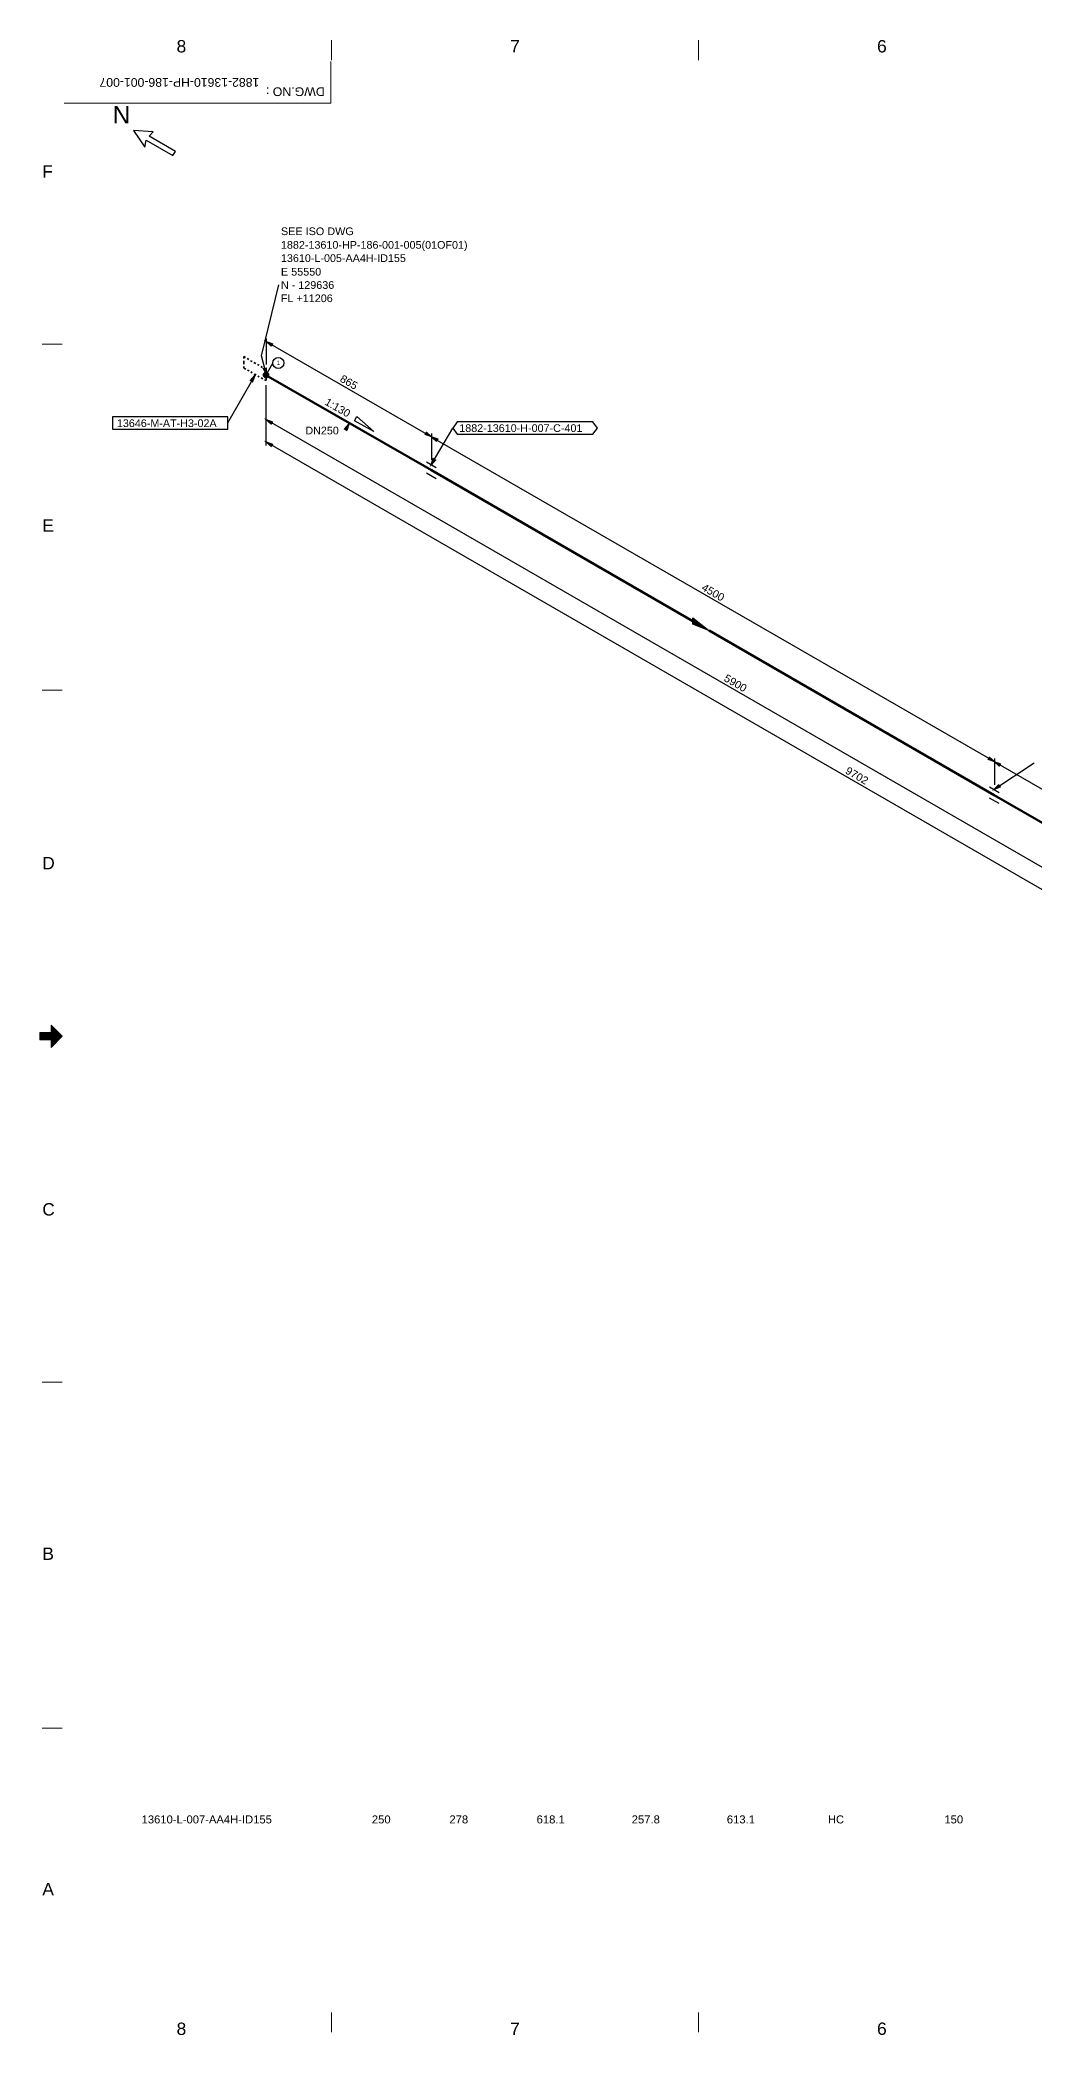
# Model space of a CAD drawing. Header units: inches. Extents: x 18 to 823, y 11 to 584.
# Drawn here: x 18 to 303, y 11 to 583 of the extents above; entities that cross this region are included whole.
import ezdxf
from ezdxf.enums import TextEntityAlignment as Align
from ezdxf.xclip import XClip

# ---------------------------------------------------------------- set-up
doc = ezdxf.new("R2010")
doc.units = ezdxf.units.IN
doc.header["$MEASUREMENT"] = 0
doc.header["$XCLIPFRAME"] = 0
for name, color, linetype in [('1882-13610-HP-186-001-007(01OF02)_MODEL-EMBED 1_DWG$0$Default', 7, 'Continuous'), ('BG 0 -1', 7, 'Continuous'), ('DIMLINES', 7, 'Continuous'), ('DIMTEXT', 7, 'Continuous'), ('FITTINGS', 7, 'Continuous'), ('FRAME', 7, 'Continuous'), ('ISOTEXT', 7, 'Continuous'), ('PIPE', 7, 'Continuous'), ('WELDS', 7, 'Continuous')]:
    doc.layers.add(name, color=color, linetype=linetype)
doc.styles.add('1882-13610-HP-186-001-007(01OF02)_MODEL-EMBED 1_DWG$0$Arial', font='arial.ttf')
doc.styles.add('Arial', font='arial.ttf')

# ---------------------------------------------------------------- blocks, each defined once
blk = doc.blocks.new('1882-13610-HP-186-001-007(01OF02)_MODEL-EMBED 1_DWG')
at = {"layer": '1882-13610-HP-186-001-007(01OF02)_MODEL-EMBED 1_DWG$0$Default', "color": 4, "style": '1882-13610-HP-186-001-007(01OF02)_MODEL-EMBED 1_DWG$0$Arial'}
for s, width, p in [('13610-L-007-AA4H-ID155', 1.002891, (0.84302, -0.115628)), ('250', 1.008516, (3.43979, -0.115628)), ('278', 1.008516, (4.31479, -0.115628)), ('618.1 ', 1.008516, (5.29826, -0.115628)), ('257.8 ', 1.008516, (6.371177, -0.115628)), ('613.1 ', 1.008516, (7.444094, -0.115628)), ('HC', 0.992063, (8.5857, -0.115628)), ('150', 1.008516, (9.898125, -0.115628)), ('1882-13000-HM-105-007', 1.00296, (11.607138, -0.115628)), ('Steam', 1.013128, (14.590457, -0.115628))]:
    blk.add_text(s, height=0.090278, dxfattribs=dict(at, width=width)).set_placement(p, align=Align.TOP_LEFT)

msp = doc.modelspace()

# ---------------------------------------------------------------- hatches: boundary and pattern name
at = {"layer": 'DIMLINES', "linetype": 'Continuous'}
for points in [[(84.76, 495.88), (82.92, 496.52), (84.36, 495.24)], [(84.76, 473.48), (82.92, 474.12), (84.36, 472.84)], [(128.52, 469.88), (130.36, 469.24), (128.92, 470.52)], [(132.12, 468.6), (130.28, 469.24), (131.72, 467.96)], [(84.76, 467.08), (82.92, 467.72), (84.36, 466.44)], [(289.8, 376.76), (291.64, 376.12), (290.2, 377.4)], [(293.4, 375.48), (291.56, 376.12), (293, 374.84)]]:
    msp.add_hatch(color=2, dxfattribs=at).paths.add_polyline_path(points)
at = {"layer": 'ISOTEXT', "linetype": 'Continuous'}
for points in [[(79.08, 484.92), (79.72, 486.76), (78.44, 485.32)], [(82.2, 488.76), (83.08, 487), (83, 488.92)], [(106.04, 471), (106.68, 472.84), (105.4, 471.4)], [(130.84, 463), (130.2, 461.16), (131.48, 462.6)], [(292.84, 369.48), (291.48, 368.12), (293.32, 368.84)]]:
    msp.add_hatch(color=2, dxfattribs=at).paths.add_polyline_path(points)
at = {"layer": 'WELDS', "linetype": 'Continuous'}
h = msp.add_hatch(color=7, dxfattribs=at)
edge = h.paths.add_edge_path()
edge.add_arc((82.92, 486.92), 0.76, 0, 360)

# ---------------------------------------------------------------- linework, layer by layer
at = {"layer": 'BG 0 -1', "color": 7, "linetype": 'Continuous', "lineweight": 9}
for p, q in [((101.7, 577.17), (101.7, 582.83)), ((206.83, 577.17), (206.83, 582.83)), ((101.53, 564.78), (101.53, 576.75)), ((101.53, 564.78), (25.11, 564.78)), ((24.49, 495.71), (18.83, 495.71)), ((24.49, 396.57), (18.83, 396.57)), ((18.14, 296.95), (19.67, 298.49)), ((18.14, 296.83), (19.8, 298.49)), ((18.14, 296.7), (19.92, 298.49)), ((18.14, 296.58), (20.05, 298.49)), ((18.14, 296.45), (20.17, 298.49)), ((18.14, 298.49), (18.14, 296.37)), ((18.14, 298.45), (18.17, 298.49)), ((18.14, 298.33), (18.3, 298.49)), ((18.14, 298.2), (18.42, 298.49)), ((18.14, 298.08), (18.55, 298.49)), ((18.14, 297.95), (18.67, 298.49)), ((18.14, 297.83), (18.8, 298.49)), ((18.14, 297.7), (18.92, 298.49)), ((18.14, 297.58), (19.05, 298.49)), ((18.14, 297.45), (19.17, 298.49)), ((18.14, 297.33), (19.3, 298.49)), ((18.14, 297.2), (19.42, 298.49)), ((18.14, 297.08), (19.55, 298.49)), ((21.32, 298.49), (18.14, 298.49)), ((18.17, 296.37), (20.3, 298.49)), ((18.3, 296.37), (20.42, 298.49)), ((18.42, 296.37), (20.55, 298.49)), ((18.55, 296.37), (20.67, 298.49)), ((18.67, 296.37), (20.8, 298.49)), ((18.8, 296.37), (20.92, 298.49)), ((18.93, 296.37), (21.05, 298.49)), ((19.05, 296.37), (21.17, 298.49)), ((19.18, 296.37), (21.3, 298.49)), ((19.3, 296.37), (22.43, 299.5)), ((19.43, 296.37), (22.49, 299.43)), ((19.55, 296.37), (22.56, 299.37)), ((19.68, 296.37), (22.62, 299.31)), ((19.8, 296.37), (22.68, 299.25)), ((19.93, 296.37), (22.74, 299.18)), ((20.05, 296.37), (22.81, 299.12)), ((20.18, 296.37), (22.87, 299.06)), ((20.3, 296.37), (22.93, 299)), ((20.43, 296.37), (22.99, 298.93)), ((20.55, 296.37), (23.06, 298.87)), ((20.68, 296.37), (23.12, 298.81)), ((20.8, 296.37), (23.18, 298.75)), ((20.93, 296.37), (23.24, 298.68)), ((21.05, 296.37), (23.31, 298.62)), ((21.18, 296.37), (23.37, 298.56)), ((21.3, 296.37), (23.43, 298.5)), ((21.32, 300.61), (24.5, 297.43)), ((21.32, 298.49), (21.32, 300.61)), ((21.32, 300.51), (21.37, 300.56)), ((21.32, 300.39), (21.43, 300.5)), ((21.32, 300.26), (21.49, 300.43)), ((21.32, 300.14), (21.56, 300.37)), ((21.32, 300.01), (21.62, 300.31)), ((21.32, 299.89), (21.68, 300.25)), ((21.32, 299.76), (21.74, 300.18)), ((21.32, 299.63), (21.81, 300.12)), ((21.32, 299.51), (21.87, 300.06)), ((21.32, 299.38), (21.93, 300)), ((21.32, 299.26), (21.99, 299.93)), ((21.32, 299.13), (22.06, 299.87)), ((21.32, 299.01), (22.12, 299.81)), ((21.32, 298.88), (22.18, 299.75)), ((21.32, 298.76), (22.24, 299.68)), ((21.32, 298.63), (22.31, 299.62)), ((21.32, 298.51), (22.37, 299.56)), ((21.32, 296.26), (23.49, 298.43)), ((21.32, 296.13), (23.56, 298.37)), ((21.32, 296.01), (23.62, 298.31)), ((21.32, 295.88), (23.68, 298.25)), ((21.32, 295.76), (23.74, 298.18)), ((21.32, 295.63), (23.81, 298.12)), ((21.32, 295.51), (23.87, 298.06)), ((21.32, 295.38), (23.93, 298)), ((21.32, 295.26), (23.99, 297.93)), ((21.32, 295.13), (24.06, 297.87)), ((21.32, 295.01), (24.12, 297.81)), ((21.32, 294.88), (24.18, 297.75)), ((21.32, 294.76), (24.24, 297.68)), ((21.32, 294.63), (24.31, 297.62)), ((21.32, 294.51), (24.37, 297.56)), ((21.32, 294.38), (24.43, 297.5)), ((21.32, 294.26), (24.49, 297.43)), ((24.5, 297.43), (21.32, 294.24)), ((21.32, 296.37), (18.14, 296.37)), ((21.32, 294.24), (21.32, 296.37)), ((24.49, 198.28), (18.83, 198.28)), ((24.49, 99.14), (18.83, 99.14)), ((101.7, 17.68), (101.7, 12.02)), ((206.83, 17.68), (206.83, 12.02))]:
    msp.add_line(p, q, dxfattribs=at)
at = {"layer": 'DIMLINES', "color": 2, "linetype": 'Continuous', "lineweight": 30}
for p, q in [((82.92, 496.52), (84.76, 495.88)), ((84.36, 495.24), (82.92, 496.52)), ((82.92, 496.52), (130.36, 469.24)), ((83, 497.4), (83, 489.96)), ((84.76, 495.88), (84.36, 495.24)), ((82.92, 466.76), (82.92, 484.04)), ((82.92, 474.12), (84.76, 473.48)), ((84.36, 472.84), (82.92, 474.12)), ((82.92, 474.12), (351.8, 319)), ((84.76, 473.48), (84.36, 472.84)), ((128.52, 469.88), (128.92, 470.52)), ((130.36, 469.24), (128.52, 469.88)), ((128.92, 470.52), (130.36, 469.24)), ((130.28, 469.24), (132.12, 468.6)), ((131.72, 467.96), (130.28, 469.24)), ((130.28, 469.24), (291.64, 376.12)), ((130.36, 470.12), (130.36, 462.6)), ((82.92, 467.72), (84.76, 467.08)), ((84.36, 466.44), (82.92, 467.72)), ((82.92, 467.72), (554.36, 195.8)), ((84.76, 467.08), (84.36, 466.44)), ((132.12, 468.6), (131.72, 467.96)), ((289.8, 376.76), (290.2, 377.4)), ((290.2, 377.4), (291.64, 376.12)), ((291.64, 376.12), (289.8, 376.76)), ((291.56, 376.12), (293.4, 375.48)), ((293, 374.84), (291.56, 376.12)), ((291.56, 376.12), (322.36, 358.36)), ((291.64, 377), (291.64, 369.48)), ((293.4, 375.48), (293, 374.84))]:
    msp.add_line(p, q, dxfattribs=at)
at = {"layer": 'DIMLINES', "color": 2, "linetype": 'Continuous', "lineweight": 30, "const_width": 0.3}
for points in [[(84.76, 495.88), (82.92, 496.52), (84.36, 495.24)], [(84.76, 473.48), (82.92, 474.12), (84.36, 472.84)], [(128.52, 469.88), (130.36, 469.24), (128.92, 470.52)], [(132.12, 468.6), (130.28, 469.24), (131.72, 467.96)], [(84.76, 467.08), (82.92, 467.72), (84.36, 466.44)], [(289.8, 376.76), (291.64, 376.12), (290.2, 377.4)], [(293.4, 375.48), (291.56, 376.12), (293, 374.84)]]:
    msp.add_lwpolyline(points, close=True, dxfattribs=at)
at = {"layer": 'FITTINGS', "color": 7, "linetype": 'Continuous', "lineweight": 30}
for p, q in [((205.2, 416.3), (205.2, 417.3)), ((205.2, 417.3), (209.8, 413.7)), ((205.2, 415.5), (205.2, 417.1)), ((205.2, 417.1), (209.4, 413.9)), ((205.2, 415.6), (205.2, 417)), ((205.2, 417), (208.9, 414.2)), ((205.2, 415.7), (205.2, 416.9)), ((205.2, 416.9), (208.4, 414.5)), ((205.2, 415.8), (205.2, 416.8)), ((205.2, 416.8), (208, 414.7)), ((205.2, 415.9), (205.2, 416.6)), ((205.2, 416.6), (207.6, 415)), ((205.2, 416), (205.2, 416.6)), ((205.2, 416.6), (207.1, 415.2)), ((205.2, 416.2), (205.2, 416.4)), ((205.2, 416.4), (206.7, 415.4)), ((205.2, 416.2), (205.2, 416.3)), ((205.2, 416.3), (209.8, 413.7)), ((207.1, 415.2), (205.2, 416.2)), ((206.7, 415.4), (205.2, 416.2)), ((207.6, 415), (205.2, 416)), ((208, 414.7), (205.2, 415.9)), ((208.4, 414.5), (205.2, 415.8)), ((208.9, 414.2), (205.2, 415.7)), ((209.4, 413.9), (205.2, 415.6)), ((209.8, 413.7), (205.2, 415.5))]:
    msp.add_line(p, q, dxfattribs=at)
at = {"layer": 'FRAME', "color": 2, "linetype": 'Continuous', "lineweight": 30}
for p, q in [((45, 557), (48.2, 552.2)), ((50.6, 556.6), (45, 557)), ((49.4, 555.4), (50.6, 556.6)), ((57, 551), (49.4, 555.4)), ((48.2, 552.2), (48.6, 554.2)), ((48.6, 554.2), (56.2, 549.8)), ((56.2, 549.8), (57, 551)), ((108.28, 473.8), (108.92, 475)), ((108.92, 475), (113.8, 470.68)), ((113.8, 470.68), (108.28, 473.8))]:
    msp.add_line(p, q, dxfattribs=at)
at = {"layer": 'ISOTEXT', "color": 2, "linetype": 'Continuous', "lineweight": 30}
for p, q in [((81.64, 492.44), (86.6, 512.76)), ((83.08, 487), (81.64, 492.44)), ((79.72, 486.76), (71.88, 473.16)), ((78.44, 485.32), (79.72, 486.76)), ((79.72, 486.76), (79.08, 484.92)), ((82.2, 488.76), (83, 488.92)), ((83.08, 487), (82.2, 488.76)), ((83, 486.92), (84.92, 490.28)), ((83, 488.92), (83.08, 487)), ((79.08, 484.92), (78.44, 485.32)), ((71.96, 474.92), (38.92, 474.92)), ((38.92, 474.92), (38.92, 471.4)), ((71.96, 471.4), (71.96, 474.92)), ((38.92, 471.4), (71.96, 471.4)), ((105.4, 471.4), (106.68, 472.84)), ((106.04, 471), (105.4, 471.4)), ((106.68, 472.84), (105.64, 471.08)), ((106.68, 472.84), (106.04, 471)), ((130.2, 461.16), (136.44, 471.72)), ((137.72, 473.48), (136.44, 471.72)), ((136.44, 471.72), (137.72, 469.96)), ((176.6, 473.48), (137.72, 473.48)), ((137.72, 469.96), (176.6, 469.96)), ((177.88, 471.72), (176.6, 473.48)), ((176.6, 469.96), (177.88, 471.72)), ((130.2, 461.16), (130.84, 463)), ((131.48, 462.6), (130.2, 461.16)), ((130.84, 463), (131.48, 462.6)), ((291.48, 368.12), (303, 375.8)), ((291.48, 368.12), (292.84, 369.48)), ((293.32, 368.84), (291.48, 368.12)), ((292.84, 369.48), (293.32, 368.84))]:
    msp.add_line(p, q, dxfattribs=at)
at = {"layer": 'ISOTEXT', "color": 2, "linetype": 'Continuous', "lineweight": 30, "const_width": 0.3}
for points in [[(79.08, 484.92), (79.72, 486.76), (78.44, 485.32)], [(82.2, 488.76), (83.08, 487), (83, 488.92)], [(106.04, 471), (106.68, 472.84), (105.4, 471.4)], [(130.84, 463), (130.2, 461.16), (131.48, 462.6)], [(292.84, 369.48), (291.48, 368.12), (293.32, 368.84)]]:
    msp.add_lwpolyline(points, close=True, dxfattribs=at)
at = {"layer": 'ISOTEXT', "color": 2, "linetype": 'Continuous', "lineweight": 30}
msp.add_circle((86.44, 490.36), 1.6, dxfattribs=at)
at = {"layer": 'PIPE', "color": 7, "linetype": 'Continuous', "lineweight": 35}
for p, q in [((76.6, 491.6), (76.6, 492.2)), ((76.6, 492.2), (77, 491.9)), ((76.6, 490.6), (76.6, 491)), ((76.6, 490), (76.6, 490.6)), ((76.6, 489), (76.6, 489.4)), ((77.1, 488.6), (76.6, 488.9)), ((77.5, 491.6), (78, 491.4)), ((78.1, 488.1), (77.6, 488.3)), ((78.5, 491), (79, 490.8)), ((79, 487.5), (78.6, 487.8)), ((79.4, 490.5), (80, 490.2)), ((80.1, 487), (79.5, 487.2)), ((80.5, 489.9), (81, 489.7)), ((81, 486.4), (80.6, 486.6)), ((81.4, 489.4), (81.9, 489.1)), ((82, 485.8), (81.5, 486.1)), ((82.4, 488.8), (82.9, 488.6)), ((83, 488.5), (83, 487.8)), ((83, 487.2), (83, 486.6)), ((83, 485.3), (82.5, 485.5)), ((83, 485.9), (83, 485.3))]:
    msp.add_line(p, q, dxfattribs=at)
at = {"layer": 'PIPE', "color": 7, "linetype": 'Continuous', "lineweight": 50}
for p, q in [((82.9, 486.9), (130.3, 459.6)), ((130.3, 459.6), (205.2, 416.4)), ((209.9, 413.7), (291.6, 366.5)), ((291.6, 366.5), (322.3, 348.8))]:
    msp.add_line(p, q, dxfattribs=at)
at = {"layer": 'WELDS', "color": 7, "linetype": 'Continuous', "lineweight": 25}
for p, q in [((128.9, 462), (131.7, 460.4)), ((131.7, 457.2), (128.9, 458.8)), ((290.2, 368.9), (293, 367.3)), ((293, 364.1), (290.2, 365.7))]:
    msp.add_line(p, q, dxfattribs=at)
at = {"layer": 'WELDS', "color": 7, "linetype": 'Continuous', "lineweight": 35}
msp.add_circle((82.92, 486.92), 0.76, dxfattribs=at)
msp.add_circle((82.92, 486.92), 0.76, dxfattribs=at)

# ---------------------------------------------------------------- block references
at = {"layer": 'WELDS', "linetype": 'ByBlock'}
ref = msp.add_blockref('1882-13610-HP-186-001-007(01OF02)_MODEL-EMBED 1_DWG', (25.87, 77.1), dxfattribs=dict(at, xscale=25.4, yscale=25.4, zscale=25.4))
XClip(ref).set_block_clipping_path([(-0.029528, -2.66273), (15.699643, 0.003937)])

# ---------------------------------------------------------------- texts
at = {"layer": 'BG 0 -1', "color": 7, "style": 'Arial', "width": 1.008516}
for s, p in [('8', (58.68, 581.12)), ('7', (154.26, 581.12)), ('6', (259.39, 581.12)), ('8', (58.68, 13.03)), ('7', (154.26, 13.05)), ('6', (259.39, 13.05))]:
    msp.add_text(s, height=3.54, dxfattribs=at).set_placement(p, align=Align.MIDDLE)
at = {"layer": 'BG 0 -1', "color": 4, "style": 'Arial', "width": 1.010263}
msp.add_text('DWG.NO : ', height=2.5, rotation=180, dxfattribs=at).set_placement((99.75, 568.1), align=Align.MIDDLE_LEFT)
at = {"layer": 'BG 0 -1', "color": 7, "style": 'Arial'}
for s, height, width, p in [('F', 3.54, 0.993934, (18.84, 543.5)), ('E', 3.54, 1.004063, (18.84, 442.02)), ('D', 3.54, 0.992063, (18.84, 345.28)), ('C', 3.54, 0.992063, (18.84, 246.06)), ('B ', 3.537, 1.005373, (18.84, 147.39)), ('A', 3.54, 1.004063, (18.84, 51.29))]:
    msp.add_text(s, height=height, dxfattribs=dict(at, width=width)).set_placement(p)
at = {"layer": 'DIMTEXT', "color": 2, "style": 'Arial', "width": 1.008516}
for s, p in [('865', (103.9, 485.2)), ('4500', (207.5, 425.4)), ('5900', (213.9, 399.4)), ('9702', (248.7, 372.9))]:
    msp.add_text(s, height=2.2, rotation=330, dxfattribs=at).set_placement(p)
at = {"layer": 'FRAME', "color": 2, "style": 'Arial', "width": 1.003968}
msp.add_text('1882-13610-HP-186-001-007', height=2.5, rotation=180, dxfattribs=at).set_placement((81, 572))
at = {"layer": 'FRAME', "color": 2, "style": 'Arial', "width": 0.992063}
msp.add_text('N', height=5, dxfattribs=at).set_placement((39, 559))
at = {"layer": 'ISOTEXT', "color": 2, "style": 'Arial'}
for s, height, width, p in [('SEE ISO DWG', 2.2, 1.00983, (87.2, 527)), ('1882-13610-HP-186-001-005(01OF01)', 2.2, 1.003206, (87.2, 523.1)), ('13610-L-005-AA4H-ID155', 2.2, 1.002891, (87.2, 519.3)), ('E 55550', 2.2, 1.007719, (87.2, 515.4)), ('N - 129636', 2.2, 1.004313, (87.2, 511.6)), ('FL +11206', 2.2, 1.004042, (87.2, 507.8)), ('1', 1.2, 1.008516, (86, 489.8)), ('13646-M-AT-H3-02A', 2.2, 1.001873, (40.2, 472)), ('DN250', 2.2, 1.000881, (94.2, 469.9)), ('1882-13610-H-007-C-401', 2.2, 1.002549, (138.3, 470.6))]:
    msp.add_text(s, height=height, dxfattribs=dict(at, width=width)).set_placement(p)
at = {"layer": 'ISOTEXT', "color": 2, "style": 'Arial', "width": 1.008516}
msp.add_text(' 1:130', height=2.2, rotation=330, dxfattribs=at).set_placement((98.8, 479))

doc.saveas('drawing.dxf')
